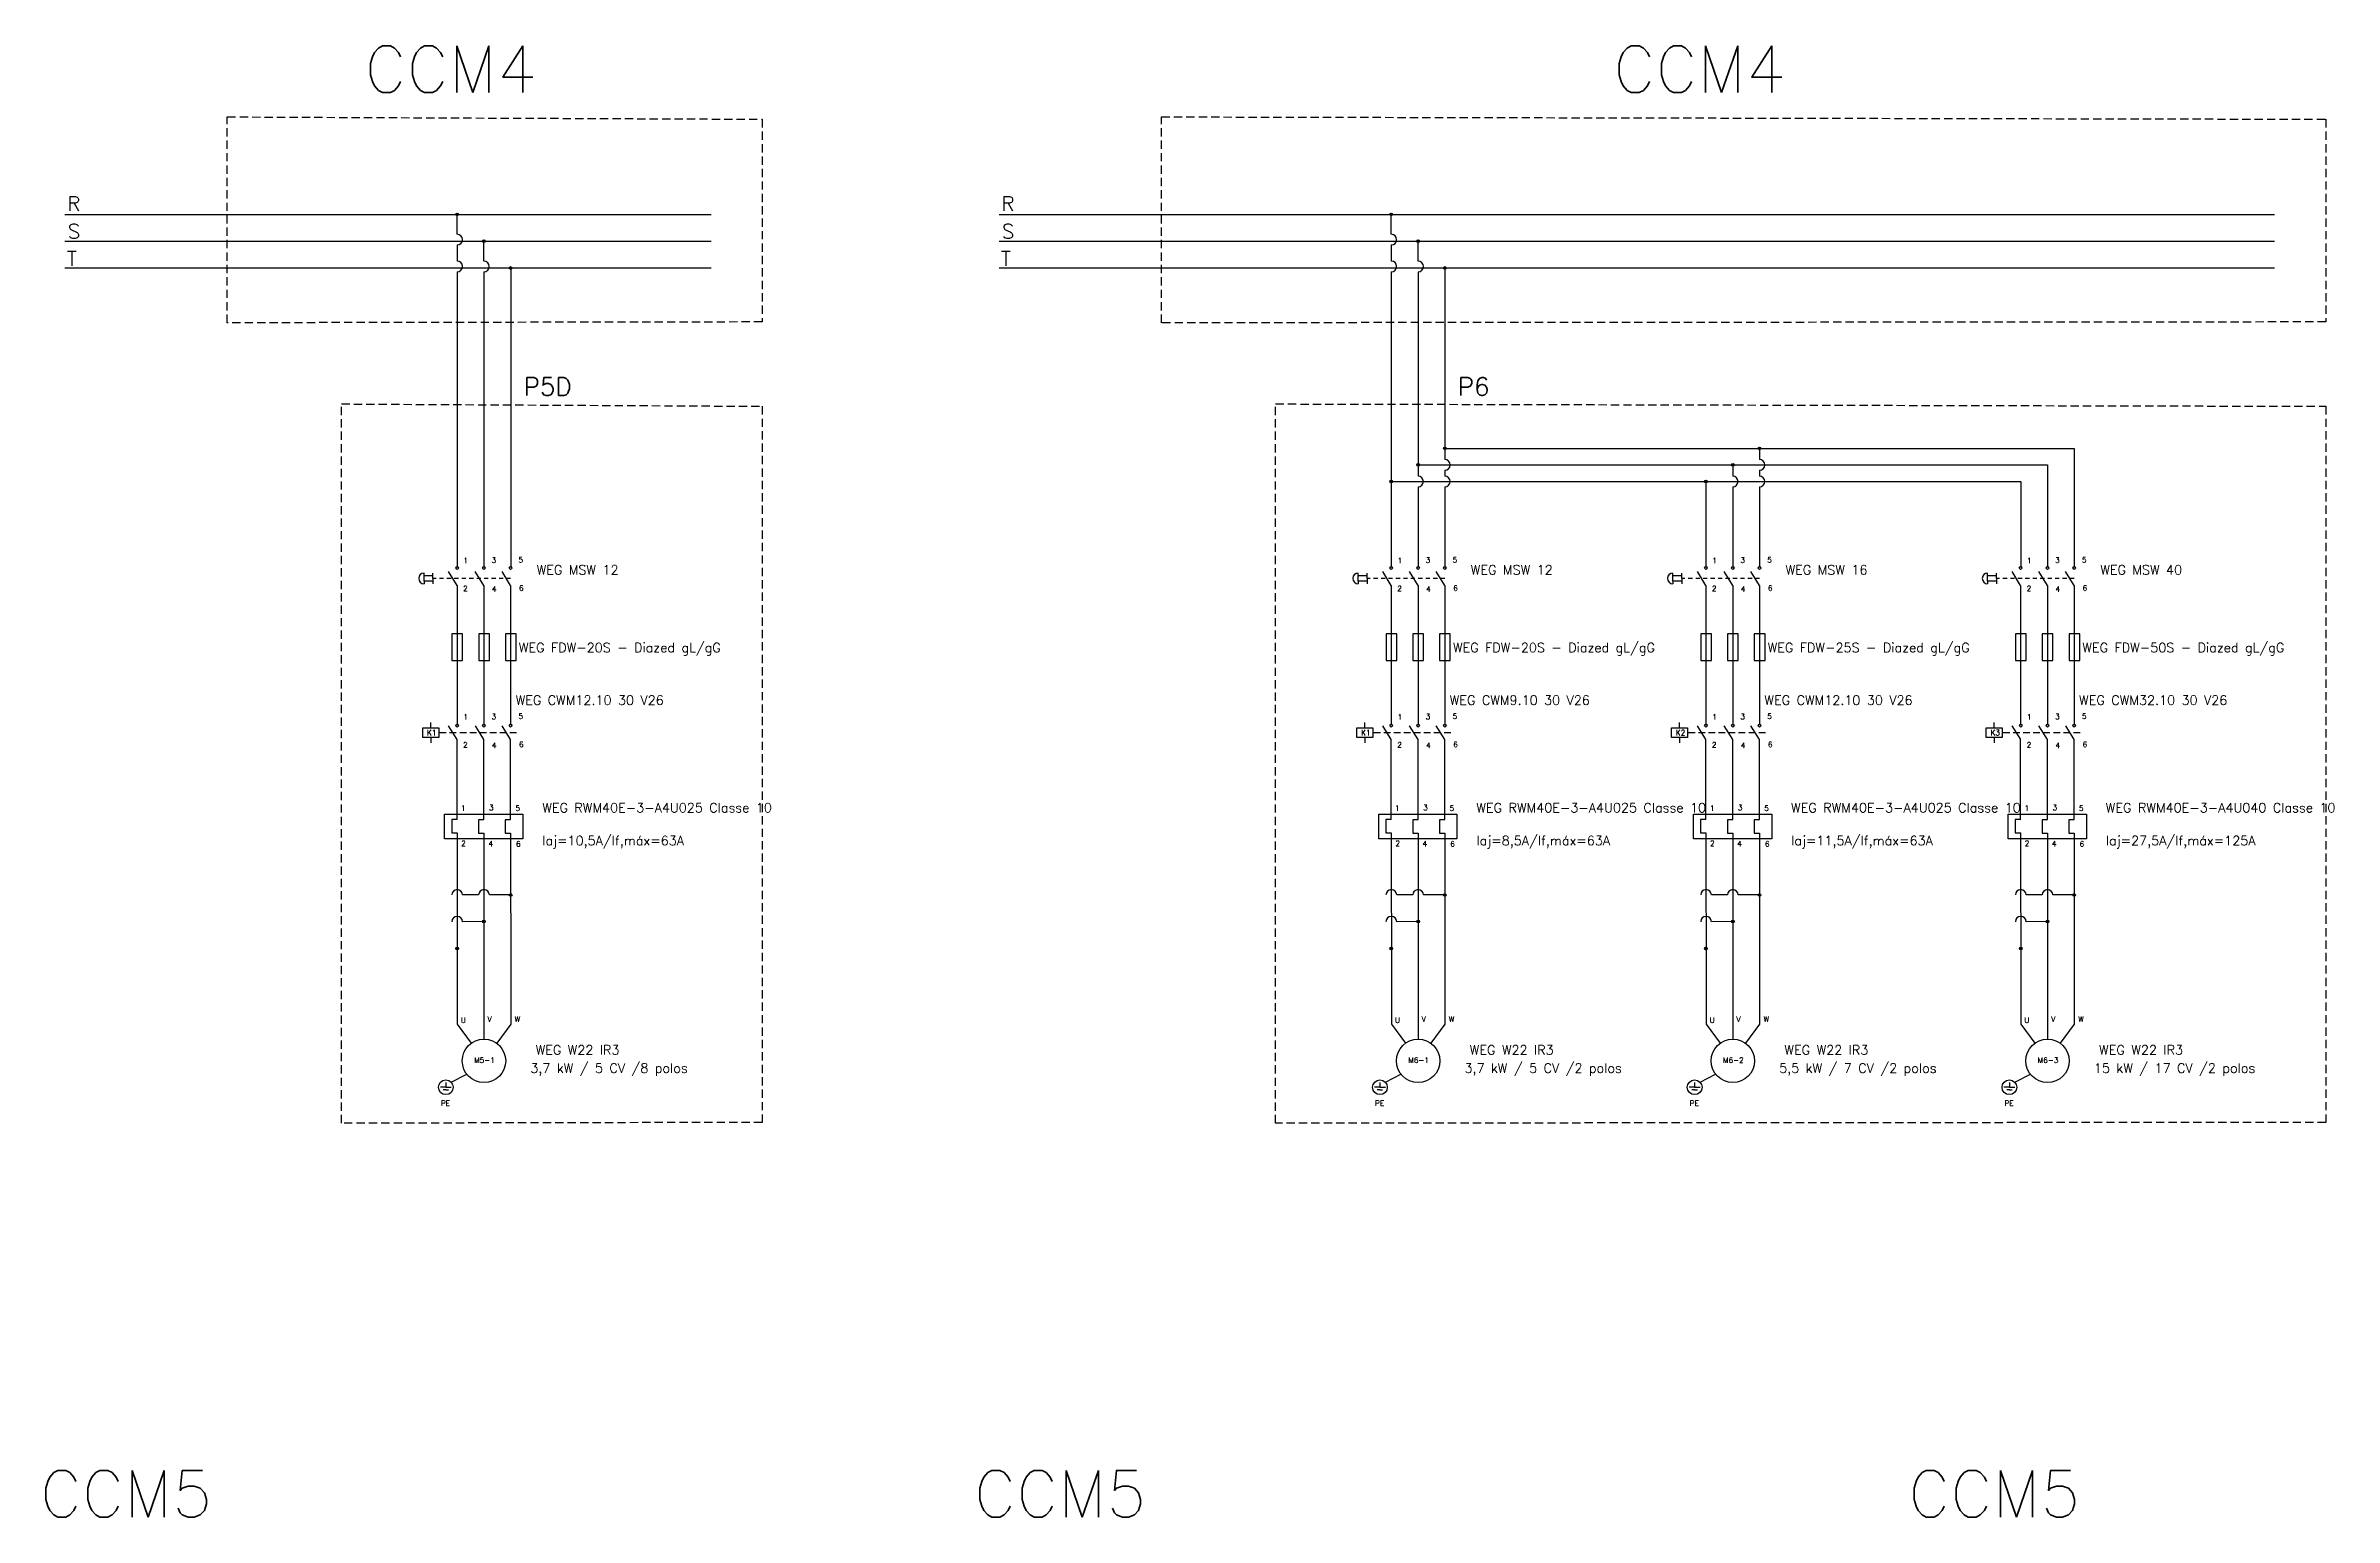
# Model space of a CAD drawing. Extents: x -646 to 641, y -139 to 322.
# Drawn here: x -76.4 to -7.4, y -3.7 to 40.7 of the extents above; entities that cross this region are included whole.
import ezdxf

# ---------------------------------------------------------------- set-up
doc = ezdxf.new("R2010")
doc.units = 0
doc.header["$MEASUREMENT"] = 0
doc.linetypes.add('DASHED2', pattern=[0.375, 0.25, -0.125])
doc.linetypes.add('HIDDEN', pattern=[0.375, 0.25, -0.125])
doc.layers.add('_COTAS', color=4, linetype='Continuous')
doc.layers.add('ELET_TRIFILAR_TEXTO', color=4, linetype='Continuous')
doc.layers.add('ELET_TRIFILAR_DESENHO', color=5, linetype='Continuous', plot=False)
doc.styles.add('ROMANS', font='romans')

# ---------------------------------------------------------------- blocks, each defined once
blk = doc.blocks.new('Contator')
at = {"layer": 'ELET_TRIFILAR_DESENHO', "linetype": 'Continuous'}
for p, q in [((150.054, 111.998), (150.054, 112.198)), ((151.04, 111.562), (150.721, 112.083)), ((150.99, 112.133), (151.091, 112.133)), ((152.04, 111.562), (151.721, 112.083)), ((151.99, 112.133), (152.091, 112.133)), ((153.04, 111.562), (152.721, 112.083)), ((152.99, 112.133), (153.091, 112.133)), ((150.054, 111.646), (150.054, 111.446))]:
    blk.add_line(p, q, dxfattribs=at)
at = {"layer": 'ELET_TRIFILAR_DESENHO', "linetype": 'DASHED2'}
blk.add_line((153.26, 111.822), (150.354, 111.822), dxfattribs=at)
at = {"layer": 'ELET_TRIFILAR_DESENHO', "linetype": 'Continuous'}
blk.add_lwpolyline([(149.754, 111.998), (150.354, 111.998), (150.354, 111.646), (149.754, 111.646)], close=True, dxfattribs=at)
for centre in [(151.04, 112.083), (152.04, 112.083), (153.04, 112.083)]:
    blk.add_circle(centre, 0.05, dxfattribs=at)
blk = doc.blocks.new('Rele Termico')
at = {"layer": 'ELET_TRIFILAR_DESENHO', "linetype": 'Continuous'}
for p, q in [((151.04, 108.823), (150.84, 108.823)), ((150.84, 108.823), (150.84, 108.323)), ((152.04, 108.811), (151.84, 108.811)), ((151.84, 108.811), (151.84, 108.311)), ((153.04, 108.811), (152.84, 108.811)), ((152.84, 108.811), (152.84, 108.311)), ((150.84, 108.323), (151.04, 108.323)), ((151.84, 108.311), (152.04, 108.311)), ((152.84, 108.311), (153.04, 108.311))]:
    blk.add_line(p, q, dxfattribs=at)
blk.add_lwpolyline([(150.573, 109.022), (153.495, 109.022), (153.495, 108.102), (150.573, 108.102)], close=True, dxfattribs=at)
blk = doc.blocks.new('Nome - Contatos')
at = {"layer": 'ELET_TRIFILAR_TEXTO', "linetype": 'Continuous', "char_height": 0.2, "attachment_point": 1, "style": 'ROMANS'}
for s, insert in [('1', (142.46, 124.177)), ('3', (143.513, 124.19)), ('5', (144.518, 124.204)), ('2', (142.451, 123.136)), ('6', (144.54, 123.15)), ('4', (143.528, 123.114))]:
    blk.add_mtext_dynamic_manual_height_columns(s, width=0.31166, gutter_width=1.901, heights=[0.262], dxfattribs=dict(at, insert=insert))
blk = doc.blocks.new('Nome - Termico')
at = {"layer": 'ELET_TRIFILAR_TEXTO', "linetype": 'Continuous', "char_height": 0.2, "attachment_point": 1, "style": 'ROMANS'}
for s, insert in [('1', (149.774, 110.74)), ('3', (150.822, 110.762)), ('5', (151.809, 110.74)), ('2', (149.782, 109.425)), ('4', (150.799, 109.41)), ('6', (151.832, 109.402))]:
    blk.add_mtext_dynamic_manual_height_columns(s, width=0.31166, gutter_width=1.901, heights=[0.262], dxfattribs=dict(at, insert=insert))
blk = doc.blocks.new('Fusíveis')
at = {"layer": 'ELET_TRIFILAR_DESENHO', "linetype": 'Continuous'}
for p, q in [((143.684, 121.383), (143.484, 121.383)), ((143.484, 121.383), (143.484, 120.383)), ((143.884, 121.383), (143.684, 121.383)), ((143.884, 120.383), (143.884, 121.383)), ((144.684, 121.383), (144.484, 121.383)), ((144.484, 121.383), (144.484, 120.383)), ((144.884, 121.383), (144.684, 121.383)), ((144.884, 120.383), (144.884, 121.383)), ((145.684, 121.383), (145.484, 121.383)), ((145.484, 121.383), (145.484, 120.383)), ((145.884, 121.383), (145.684, 121.383)), ((145.884, 120.383), (145.884, 121.383)), ((143.484, 120.383), (143.884, 120.383)), ((144.484, 120.383), (144.884, 120.383)), ((145.484, 120.383), (145.884, 120.383))]:
    blk.add_line(p, q, dxfattribs=at)

msp = doc.modelspace()

# ---------------------------------------------------------------- hatches: boundary and pattern name
at = {"layer": 'ELET_TRIFILAR_DESENHO', "linetype": 'Continuous'}
h = msp.add_hatch(color=256, dxfattribs=at)
h.dxf.hatch_style = 1
h.paths.add_polyline_path([(-63.99, 35.654, 1), (-64.071, 35.654, 1)])
h = msp.add_hatch(color=256, dxfattribs=at)
h.dxf.hatch_style = 1
h.paths.add_polyline_path([(-35.79, 35.654, 1), (-35.871, 35.654, 1)])
h = msp.add_hatch(color=256, dxfattribs=at)
h.dxf.hatch_style = 1
h.paths.add_polyline_path([(-63.182, 34.846, 1), (-63.263, 34.846, 1)])
h = msp.add_hatch(color=256, dxfattribs=at)
h.dxf.hatch_style = 1
h.paths.add_polyline_path([(-34.982, 34.846, 1), (-35.063, 34.846, 1)])
h = msp.add_hatch(color=256, dxfattribs=at)
h.dxf.hatch_style = 1
h.paths.add_polyline_path([(-62.456, 34.035), (-62.375, 34.035, 1)])
h.paths.add_polyline_path([(-62.416, 34.035), (-62.416, 33.995, 0.414214), (-62.375, 34.035)])
h.paths.add_polyline_path([(-62.416, 33.995), (-62.416, 34.035), (-62.456, 34.035, 0.414214)])
h = msp.add_hatch(color=256, dxfattribs=at)
h.dxf.hatch_style = 1
h.paths.add_polyline_path([(-34.256, 34.035), (-34.175, 34.035, 1)])
h.paths.add_polyline_path([(-34.216, 34.035), (-34.216, 33.995, 0.414214), (-34.175, 34.035)])
h.paths.add_polyline_path([(-34.216, 33.995), (-34.216, 34.035), (-34.256, 34.035, 0.414214)])
h = msp.add_hatch(color=256, dxfattribs=at)
h.dxf.hatch_style = 1
h.paths.add_polyline_path([(-34.175, 28.59, 1), (-34.256, 28.59, 1)])
h = msp.add_hatch(color=256, dxfattribs=at)
h.dxf.hatch_style = 1
h.paths.add_polyline_path([(-24.675, 28.59, 1), (-24.756, 28.59, 1)])
h = msp.add_hatch(color=256, dxfattribs=at)
h.dxf.hatch_style = 1
h.paths.add_polyline_path([(-34.983, 28.09, 1), (-35.064, 28.09, 1)])
h = msp.add_hatch(color=256, dxfattribs=at)
h.dxf.hatch_style = 1
h.paths.add_polyline_path([(-25.483, 28.09, 1), (-25.564, 28.09, 1)])
h = msp.add_hatch(color=256, dxfattribs=at)
h.dxf.hatch_style = 1
h.paths.add_polyline_path([(-35.79, 27.59, 1), (-35.871, 27.59, 1)])
h = msp.add_hatch(color=256, dxfattribs=at)
h.dxf.hatch_style = 1
h.paths.add_polyline_path([(-26.29, 27.59, 1), (-26.371, 27.59, 1)])
h = msp.add_hatch(color=256, dxfattribs=at)
h.dxf.hatch_style = 1
h.paths.add_polyline_path([(-62.455, 15.11, -1), (-62.375, 15.11, -1)])
h = msp.add_hatch(color=256, dxfattribs=at)
h.dxf.hatch_style = 1
h.paths.add_polyline_path([(-34.255, 15.11, -1), (-34.175, 15.11, -1)])
h = msp.add_hatch(color=256, dxfattribs=at)
h.dxf.hatch_style = 1
h.paths.add_polyline_path([(-24.755, 15.11, -1), (-24.675, 15.11, -1)])
h = msp.add_hatch(color=256, dxfattribs=at)
h.dxf.hatch_style = 1
h.paths.add_polyline_path([(-15.255, 15.11, -1), (-15.175, 15.11, -1)])
h = msp.add_hatch(color=256, dxfattribs=at)
h.dxf.hatch_style = 1
h.paths.add_polyline_path([(-63.183, 14.308, 1), (-63.264, 14.308, 1)])
h = msp.add_hatch(color=256, dxfattribs=at)
h.dxf.hatch_style = 1
h.paths.add_polyline_path([(-34.983, 14.308, 1), (-35.064, 14.308, 1)])
h = msp.add_hatch(color=256, dxfattribs=at)
h.dxf.hatch_style = 1
h.paths.add_polyline_path([(-25.483, 14.308, 1), (-25.564, 14.308, 1)])
h = msp.add_hatch(color=256, dxfattribs=at)
h.dxf.hatch_style = 1
h.paths.add_polyline_path([(-15.983, 14.308, 1), (-16.064, 14.308, 1)])
h = msp.add_hatch(color=256, dxfattribs=at)
h.dxf.hatch_style = 1
h.paths.add_polyline_path([(-63.991, 13.491, 1), (-64.072, 13.491, 1)])
h = msp.add_hatch(color=256, dxfattribs=at)
h.dxf.hatch_style = 1
h.paths.add_polyline_path([(-35.791, 13.491, 1), (-35.872, 13.491, 1)])
h = msp.add_hatch(color=256, dxfattribs=at)
h.dxf.hatch_style = 1
h.paths.add_polyline_path([(-26.291, 13.491, 1), (-26.372, 13.491, 1)])
h = msp.add_hatch(color=256, dxfattribs=at)
h.dxf.hatch_style = 1
h.paths.add_polyline_path([(-16.791, 13.491, 1), (-16.872, 13.491, 1)])

# ---------------------------------------------------------------- linework, layer by layer
for p, q in [((-75.871, 35.654), (-68.462, 35.654)), ((-68.462, 35.654), (-56.366, 35.654)), ((-64.031, 35.052), (-64.031, 35.654)), ((-47.671, 35.654), (-40.262, 35.654)), ((-40.262, 35.654), (-9.166, 35.654)), ((-35.831, 35.052), (-35.831, 35.654)), ((-75.871, 34.846), (-69.026, 34.846)), ((-69.026, 34.846), (-56.366, 34.846)), ((-64.031, 34.729), (-64.031, 34.245)), ((-63.223, 34.242), (-63.224, 34.846)), ((-47.671, 34.846), (-40.826, 34.846)), ((-40.826, 34.846), (-9.166, 34.846)), ((-35.831, 34.729), (-35.831, 34.245)), ((-35.023, 34.242), (-35.024, 34.846)), ((-75.871, 34.038), (-68.462, 34.038)), ((-68.462, 34.038), (-56.366, 34.038)), ((-64.031, 33.921), (-64.031, 29.177)), ((-63.223, 33.919), (-63.223, 29.156)), ((-62.415, 34.038), (-62.415, 29.177)), ((-47.671, 34.038), (-40.262, 34.038)), ((-40.262, 34.038), (-9.166, 34.038)), ((-35.831, 33.921), (-35.831, 29.177)), ((-35.023, 33.919), (-35.023, 29.156)), ((-34.215, 34.038), (-34.215, 29.177)), ((-64.031, 29.177), (-64.031, 25.018)), ((-63.223, 29.156), (-63.223, 25.015)), ((-62.415, 29.177), (-62.415, 25.018)), ((-35.831, 29.178), (-35.831, 25.019)), ((-35.024, 29.178), (-35.024, 27.751)), ((-34.216, 29.178), (-34.216, 28.251)), ((-34.216, 28.59), (-15.216, 28.59)), ((-24.716, 28.59), (-24.716, 28.251)), ((-15.216, 28.59), (-15.216, 25.019)), ((-35.024, 28.09), (-16.024, 28.09)), ((-34.216, 27.928), (-34.216, 27.751)), ((-25.524, 28.09), (-25.524, 27.751)), ((-24.716, 27.928), (-24.716, 27.751)), ((-16.024, 28.09), (-16.024, 25.019)), ((-35.831, 27.59), (-16.831, 27.59)), ((-35.024, 27.428), (-35.024, 25.019)), ((-34.216, 27.428), (-34.216, 25.019)), ((-26.331, 27.59), (-26.331, 25.019)), ((-25.524, 27.428), (-25.524, 25.019)), ((-24.716, 27.428), (-24.716, 25.019)), ((-16.831, 27.59), (-16.831, 25.019)), ((-64.032, 24.454), (-64.289, 24.875)), ((-64.072, 25.018), (-63.99, 25.018)), ((-63.224, 24.454), (-63.482, 24.875)), ((-63.264, 25.018), (-63.183, 25.018)), ((-62.416, 24.454), (-62.674, 24.875)), ((-62.456, 25.018), (-62.375, 25.018)), ((-35.832, 24.454), (-36.089, 24.875)), ((-35.872, 25.018), (-35.79, 25.018)), ((-35.024, 24.454), (-35.282, 24.875)), ((-35.064, 25.018), (-34.983, 25.018)), ((-34.216, 24.454), (-34.474, 24.875)), ((-34.256, 25.018), (-34.175, 25.018)), ((-26.332, 24.454), (-26.589, 24.875)), ((-26.372, 25.018), (-26.29, 25.018)), ((-25.524, 24.454), (-25.782, 24.875)), ((-25.564, 25.018), (-25.483, 25.018)), ((-24.716, 24.454), (-24.974, 24.875)), ((-24.756, 25.018), (-24.675, 25.018)), ((-16.832, 24.454), (-17.089, 24.875)), ((-16.872, 25.018), (-16.79, 25.018)), ((-16.024, 24.454), (-16.282, 24.875)), ((-16.064, 25.018), (-15.983, 25.018)), ((-15.216, 24.454), (-15.474, 24.875)), ((-15.256, 25.018), (-15.175, 25.018)), ((-64.032, 24.454), (-64.032, 20.259)), ((-63.224, 24.454), (-63.224, 20.259)), ((-62.416, 24.454), (-62.416, 20.259)), ((-35.832, 24.454), (-35.832, 20.259)), ((-35.024, 24.454), (-35.024, 20.259)), ((-34.216, 24.454), (-34.216, 20.259)), ((-26.332, 24.454), (-26.332, 20.259)), ((-25.524, 24.454), (-25.524, 20.259)), ((-24.716, 24.454), (-24.716, 20.259)), ((-16.832, 24.454), (-16.832, 20.259)), ((-16.024, 24.454), (-16.024, 20.259)), ((-15.216, 24.454), (-15.216, 20.259)), ((-63.224, 17.386), (-63.224, 19.798)), ((-62.416, 17.386), (-62.416, 19.798)), ((-35.024, 17.386), (-35.024, 19.798)), ((-34.216, 17.386), (-34.216, 19.798)), ((-25.524, 17.386), (-25.524, 19.798)), ((-24.716, 17.386), (-24.716, 19.798)), ((-16.024, 17.386), (-16.024, 19.798)), ((-15.216, 17.386), (-15.216, 19.798)), ((-64.032, 16.987), (-64.029, 12.157)), ((-63.224, 16.977), (-63.221, 11.7)), ((-62.416, 16.977), (-62.413, 12.157)), ((-35.832, 16.987), (-35.829, 12.157)), ((-35.024, 16.977), (-35.021, 11.7)), ((-34.216, 16.977), (-34.213, 12.157)), ((-26.332, 16.987), (-26.329, 12.157)), ((-25.524, 16.977), (-25.521, 11.7)), ((-24.716, 16.977), (-24.713, 12.157)), ((-16.832, 16.987), (-16.829, 12.157)), ((-16.024, 16.977), (-16.021, 11.7)), ((-15.216, 16.977), (-15.213, 12.157)), ((-64.029, 12.157), (-64.029, 11.214)), ((-62.413, 12.157), (-62.413, 11.214)), ((-35.829, 12.157), (-35.829, 11.214)), ((-34.213, 12.157), (-34.213, 11.214)), ((-26.329, 12.157), (-26.329, 11.214)), ((-24.713, 12.157), (-24.713, 11.214)), ((-16.829, 12.157), (-16.829, 11.214)), ((-15.213, 12.157), (-15.213, 11.214)), ((-64.029, 11.214), (-63.606, 10.632)), ((-63.221, 11.7), (-63.221, 10.757)), ((-62.413, 11.214), (-62.836, 10.632)), ((-35.829, 11.214), (-35.406, 10.632)), ((-35.021, 11.7), (-35.021, 10.757)), ((-34.213, 11.214), (-34.636, 10.632)), ((-26.329, 11.214), (-25.906, 10.632)), ((-25.521, 11.7), (-25.521, 10.757)), ((-24.713, 11.214), (-25.136, 10.632)), ((-16.829, 11.214), (-16.406, 10.632)), ((-16.021, 11.7), (-16.021, 10.757)), ((-15.213, 11.214), (-15.636, 10.632)), ((-64.21, 9.457), (-63.739, 9.698)), ((-36.01, 9.457), (-35.539, 9.698)), ((-26.51, 9.457), (-26.039, 9.698)), ((-17.01, 9.457), (-16.539, 9.698)), ((-64.373, 9.306), (-64.535, 9.306)), ((-64.373, 9.23), (-64.454, 9.23)), ((-64.373, 9.451), (-64.373, 9.306)), ((-64.373, 9.306), (-64.21, 9.306)), ((-64.373, 9.23), (-64.292, 9.23)), ((-36.173, 9.306), (-36.335, 9.306)), ((-36.173, 9.23), (-36.254, 9.23)), ((-36.173, 9.451), (-36.173, 9.306)), ((-36.173, 9.306), (-36.01, 9.306)), ((-36.173, 9.23), (-36.092, 9.23)), ((-26.673, 9.306), (-26.835, 9.306)), ((-26.673, 9.23), (-26.754, 9.23)), ((-26.673, 9.451), (-26.673, 9.306)), ((-26.673, 9.306), (-26.51, 9.306)), ((-26.673, 9.23), (-26.592, 9.23)), ((-17.173, 9.306), (-17.335, 9.306)), ((-17.173, 9.23), (-17.254, 9.23)), ((-17.173, 9.451), (-17.173, 9.306)), ((-17.173, 9.306), (-17.01, 9.306)), ((-17.173, 9.23), (-17.092, 9.23))]:
    msp.add_line(p, q, dxfattribs=at)
at = {"layer": 'ELET_TRIFILAR_DESENHO', "color": 254, "linetype": 'Continuous', "true_color": 0xcecce6}
for p, q in [((-65.029, 24.746), (-65.029, 24.826)), ((-64.763, 24.746), (-65.029, 24.746)), ((-65.029, 24.584), (-65.029, 24.746)), ((-64.763, 24.584), (-65.029, 24.584)), ((-65.029, 24.584), (-65.029, 24.503)), ((-64.763, 24.665), (-64.763, 24.826)), ((-64.763, 24.665), (-64.763, 24.503)), ((-36.829, 24.746), (-36.829, 24.826)), ((-36.563, 24.746), (-36.829, 24.746)), ((-36.829, 24.584), (-36.829, 24.746)), ((-36.563, 24.584), (-36.829, 24.584)), ((-36.829, 24.584), (-36.829, 24.503)), ((-36.563, 24.665), (-36.563, 24.826)), ((-36.563, 24.665), (-36.563, 24.503)), ((-27.329, 24.746), (-27.329, 24.826)), ((-27.063, 24.746), (-27.329, 24.746)), ((-27.329, 24.584), (-27.329, 24.746)), ((-27.063, 24.584), (-27.329, 24.584)), ((-27.329, 24.584), (-27.329, 24.503)), ((-27.063, 24.665), (-27.063, 24.826)), ((-27.063, 24.665), (-27.063, 24.503)), ((-17.829, 24.746), (-17.829, 24.826)), ((-17.563, 24.746), (-17.829, 24.746)), ((-17.829, 24.584), (-17.829, 24.746)), ((-17.563, 24.584), (-17.829, 24.584)), ((-17.829, 24.584), (-17.829, 24.503)), ((-17.563, 24.665), (-17.563, 24.826)), ((-17.563, 24.665), (-17.563, 24.503))]:
    msp.add_line(p, q, dxfattribs=at)
at = {"layer": 'ELET_TRIFILAR_DESENHO', "color": 254, "linetype": 'DASHED2', "ltscale": 0.5, "true_color": 0xcecce6}
for p, q in [((-62.416, 24.665), (-64.763, 24.665)), ((-34.216, 24.665), (-36.563, 24.665)), ((-24.716, 24.665), (-27.063, 24.665)), ((-15.216, 24.665), (-17.563, 24.665))]:
    msp.add_line(p, q, dxfattribs=at)
at = {"layer": 'ELET_TRIFILAR_DESENHO', "linetype": 'HIDDEN'}
for points in [[(-70.969, 38.596), (-54.82, 38.525), (-54.82, 32.406), (-70.969, 32.38)], [(-42.769, 38.596), (-7.62, 38.525), (-7.62, 32.406), (-42.769, 32.38)], [(-67.525, 29.931), (-54.82, 29.861), (-54.82, 8.245), (-67.525, 8.22)], [(-39.325, 29.931), (-7.62, 29.861), (-7.62, 8.245), (-39.325, 8.22)]]:
    msp.add_lwpolyline(points, close=True, dxfattribs=at)
at = {"layer": 'ELET_TRIFILAR_DESENHO', "linetype": 'Continuous'}
for points in [[(-64.032, 17.391), (-64.032, 19.798)], [(-35.832, 17.391), (-35.832, 19.798)], [(-26.332, 17.391), (-26.332, 19.798)], [(-16.832, 17.391), (-16.832, 19.798)], [(-63.382, 15.11), (-63.867, 15.11)], [(-62.455, 15.11), (-63.059, 15.11)], [(-35.182, 15.11), (-35.667, 15.11)], [(-34.255, 15.11), (-34.859, 15.11)], [(-25.682, 15.11), (-26.167, 15.11)], [(-24.755, 15.11), (-25.359, 15.11)], [(-16.182, 15.11), (-16.667, 15.11)], [(-15.255, 15.11), (-15.859, 15.11)], [(-63.223, 14.308), (-63.867, 14.302)], [(-35.023, 14.308), (-35.667, 14.302)], [(-25.523, 14.308), (-26.167, 14.302)], [(-16.023, 14.308), (-16.667, 14.302)]]:
    msp.add_lwpolyline(points, dxfattribs=at)
for centre, radius in [((-64.031, 35.654), 0.0404), ((-35.831, 35.654), 0.0404), ((-63.223, 34.846), 0.0404), ((-35.023, 34.846), 0.0404), ((-62.416, 34.035), 0.0404), ((-34.216, 34.035), 0.0404), ((-34.216, 28.59), 0.0404), ((-24.716, 28.59), 0.0404), ((-35.024, 28.09), 0.0404), ((-25.524, 28.09), 0.0404), ((-35.831, 27.59), 0.0404), ((-26.331, 27.59), 0.0404), ((-64.032, 24.978), 0.0404), ((-63.224, 24.978), 0.0404), ((-62.416, 24.978), 0.0404), ((-35.832, 24.978), 0.0404), ((-35.024, 24.978), 0.0404), ((-34.216, 24.978), 0.0404), ((-26.332, 24.978), 0.0404), ((-25.524, 24.978), 0.0404), ((-24.716, 24.978), 0.0404), ((-16.832, 24.978), 0.0404), ((-16.024, 24.978), 0.0404), ((-15.216, 24.978), 0.0404), ((-62.415, 15.11), 0.0404), ((-34.215, 15.11), 0.0404), ((-24.715, 15.11), 0.0404), ((-15.215, 15.11), 0.0404), ((-63.223, 14.308), 0.0404), ((-35.023, 14.308), 0.0404), ((-25.523, 14.308), 0.0404), ((-16.023, 14.308), 0.0404), ((-64.031, 13.491), 0.0404), ((-35.831, 13.491), 0.0404), ((-26.331, 13.491), 0.0404), ((-16.831, 13.491), 0.0404), ((-63.221, 10.101), 0.656), ((-35.021, 10.101), 0.656), ((-25.521, 10.101), 0.656), ((-16.021, 10.101), 0.656), ((-64.373, 9.306), 0.222), ((-36.173, 9.306), 0.222), ((-26.673, 9.306), 0.222), ((-17.173, 9.306), 0.222)]:
    msp.add_circle(centre, radius, dxfattribs=at)
for centre, start, end in [((-64.031, 34.891), 270, 90), ((-35.831, 34.891), 270, 90), ((-64.031, 34.083), 270, 90), ((-63.223, 34.08), 270, 90), ((-35.831, 34.083), 270, 90), ((-35.023, 34.08), 270, 90), ((-35.024, 27.59), 270, 90), ((-34.216, 28.09), 270, 90), ((-34.216, 27.59), 270, 90), ((-25.524, 27.59), 270, 90), ((-24.716, 28.09), 270, 90), ((-24.716, 27.59), 270, 90), ((-64.029, 15.11), 0, 180), ((-63.221, 15.11), 0, 180), ((-35.829, 15.11), 0, 180), ((-35.021, 15.11), 0, 180), ((-26.329, 15.11), 0, 180), ((-25.521, 15.11), 0, 180), ((-16.829, 15.11), 0, 180), ((-16.021, 15.11), 0, 180), ((-64.029, 14.302), 0, 180), ((-35.829, 14.302), 0, 180), ((-26.329, 14.302), 0, 180), ((-16.829, 14.302), 0, 180)]:
    msp.add_arc(centre, 0.162, start, end, dxfattribs=at)
at = {"layer": 'ELET_TRIFILAR_DESENHO', "color": 254, "linetype": 'Continuous', "true_color": 0xcecce6}
for centre in [(-65.029, 24.665), (-36.829, 24.665), (-27.329, 24.665), (-17.829, 24.665)]:
    msp.add_arc(centre, 0.162, 90, 270, dxfattribs=at)

# ---------------------------------------------------------------- block references
at = {"layer": '_COTAS', "linetype": 'Continuous', "xscale": 0.8079180569963671, "yscale": 0.8079180569963671, "zscale": 0.8079180569963671}
for name, p in [('Nome - Contatos', (-178.939, -75.041)), ('Nome - Contatos', (-150.739, -75.041)), ('Nome - Contatos', (-141.239, -75.041)), ('Nome - Contatos', (-131.739, -75.041)), ('Nome - Contatos', (-178.939, -79.76)), ('Nome - Contatos', (-150.739, -79.76)), ('Nome - Contatos', (-141.239, -79.76)), ('Nome - Contatos', (-131.739, -79.76)), ('Nome - Termico', (-184.92, -71.658)), ('Nome - Termico', (-156.72, -71.658)), ('Nome - Termico', (-147.22, -71.658)), ('Nome - Termico', (-137.72, -71.658))]:
    msp.add_blockref(name, p, dxfattribs=at)
at = {"layer": 'ELET_TRIFILAR_DESENHO', "linetype": 'Continuous', "xscale": 0.8079180569963671, "yscale": 0.8079180569963671, "zscale": 0.8079180569963671}
for name, p in [('Fusíveis', (-180.111, -75.075)), ('Fusíveis', (-151.911, -75.075)), ('Fusíveis', (-142.411, -75.075)), ('Fusíveis', (-132.911, -75.075)), ('Contator', (-186.059, -70.335)), ('Contator', (-157.859, -70.335)), ('Contator', (-148.359, -70.335)), ('Contator', (-138.859, -70.335)), ('Rele Termico', (-186.059, -70.529)), ('Rele Termico', (-157.859, -70.529)), ('Rele Termico', (-148.359, -70.529)), ('Rele Termico', (-138.859, -70.529))]:
    msp.add_blockref(name, p, dxfattribs=at)

# ---------------------------------------------------------------- texts
at = {"layer": 'ELET_TRIFILAR_TEXTO', "style": 'ROMANS'}
for s, height, p in [('CCM4', 1.4139, (-66.831, 39.328)), ('CCM4', 1.4139, (-29.131, 39.328)), ('P5D', 0.5457, (-62.023, 30.182)), ('P6', 0.5457, (-33.823, 30.182)), ('WEG MSW 12', 0.2828, (-61.63, 24.782)), ('WEG MSW 12', 0.2828, (-33.43, 24.782)), ('WEG MSW 16', 0.2828, (-23.93, 24.782)), ('WEG MSW 40', 0.2828, (-14.43, 24.782)), ('WEG FDW-20S - Diazed gL/gG', 0.28277, (-62.168, 22.434)), ('WEG FDW-20S - Diazed gL/gG', 0.28277, (-33.968, 22.434)), ('WEG FDW-25S - Diazed gL/gG', 0.28277, (-24.468, 22.434)), ('WEG FDW-50S - Diazed gL/gG', 0.28277, (-14.968, 22.434)), ('WEG CWM12.10 30 V26', 0.28277, (-62.266, 20.849)), ('WEG CWM9.10 30 V26', 0.28277, (-34.066, 20.849)), ('WEG CWM12.10 30 V26', 0.28277, (-24.566, 20.849)), ('WEG CWM32.10 30 V26', 0.28277, (-15.066, 20.849)), ('Iaj=10,5A/If,máx=63A', 0.28277, (-61.461, 16.61)), ('Iaj=8,5A/If,máx=63A', 0.28277, (-33.261, 16.61)), ('Iaj=11,5A/If,máx=63A', 0.28277, (-23.761, 16.61)), ('Iaj=27,5A/If,máx=125A', 0.28277, (-14.261, 16.61)), ('WEG W22 IR3', 0.28277, (-61.662, 10.29)), ('WEG W22 IR3', 0.28277, (-33.462, 10.29)), ('WEG W22 IR3', 0.28277, (-23.962, 10.29)), ('WEG W22 IR3', 0.28277, (-14.462, 10.29)), ('3,7 kW / 5 CV /8 polos', 0.28277, (-61.821, 9.743)), ('3,7 kW / 5 CV /2 polos', 0.28277, (-33.621, 9.743)), ('5,5 kW / 7 CV /2 polos', 0.28277, (-24.121, 9.743)), ('15 kW / 17 CV /2 polos', 0.28277, (-14.621, 9.743)), ('CCM5', 1.4139, (-76.631, -3.672)), ('CCM5', 1.4139, (-48.431, -3.672)), ('CCM5', 1.4139, (-20.231, -3.672))]:
    msp.add_text(s, height=height, dxfattribs=at).set_placement(p)
at = {"layer": 'ELET_TRIFILAR_TEXTO', "linetype": 'Continuous', "attachment_point": 1, "style": 'ROMANS'}
for s, width, heights, insert, char_height in [('R', 0.45782, [0.385], (-75.802, 36.197), 0.441), ('R', 0.45782, [0.385], (-47.602, 36.197), 0.441), ('S', 0.45782, [0.385], (-75.787, 35.362), 0.441), ('S', 0.45782, [0.385], (-47.587, 35.362), 0.441), ('T', 0.45782, [0.385], (-75.816, 34.545), 0.441), ('T', 0.45782, [0.385], (-47.616, 34.545), 0.441), ('K1', 0.45782, [0.385], (-64.941, 20.09), 0.1616), ('K1', 0.45782, [0.385], (-36.741, 20.09), 0.1616), ('K2', 0.45782, [0.385], (-27.241, 20.09), 0.1616), ('K3', 0.45782, [0.385], (-17.741, 20.09), 0.1616), ('U', 0.45782, [0.385], (-63.92, 11.412), 0.162), ('V', 0.45782, [0.385], (-63.112, 11.445), 0.162), ('W', 0.45782, [0.385], (-62.293, 11.445), 0.162), ('U', 0.45782, [0.385], (-35.72, 11.412), 0.162), ('V', 0.45782, [0.385], (-34.912, 11.445), 0.162), ('W', 0.45782, [0.385], (-34.093, 11.445), 0.162), ('U', 0.45782, [0.385], (-26.22, 11.412), 0.162), ('V', 0.45782, [0.385], (-25.412, 11.445), 0.162), ('W', 0.45782, [0.385], (-24.593, 11.445), 0.162), ('U', 0.45782, [0.385], (-16.72, 11.412), 0.162), ('V', 0.45782, [0.385], (-15.912, 11.445), 0.162), ('W', 0.45782, [0.385], (-15.093, 11.445), 0.162), ('M5-1', 0.51858, [0.563], (-63.517, 10.206), 0.1616), ('M6-1', 0.51858, [0.563], (-35.317, 10.206), 0.1616), ('M6-2', 0.51858, [0.563], (-25.817, 10.206), 0.1616), ('M6-3', 0.51858, [0.563], (-16.317, 10.206), 0.1616), ('PE', 0.45782, [0.385], (-64.522, 8.907), 0.1616), ('PE', 0.45782, [0.385], (-36.322, 8.907), 0.1616), ('PE', 0.45782, [0.385], (-26.822, 8.907), 0.1616), ('PE', 0.45782, [0.385], (-17.322, 8.907), 0.1616)]:
    msp.add_mtext_dynamic_manual_height_columns(s, width=width, gutter_width=2.793, heights=heights, dxfattribs=dict(at, insert=insert, char_height=char_height))
at = {"layer": 'ELET_TRIFILAR_TEXTO', "linetype": 'Continuous', "char_height": 0.28277, "width": 7.6, "attachment_point": 1, "style": 'ROMANS'}
for s, insert in [('WEG RWM40E-3-A4U025 Classe 10', (-61.461, 17.885)), ('WEG RWM40E-3-A4U025 Classe 10', (-33.261, 17.885)), ('WEG RWM40E-3-A4U025 Classe 10', (-23.761, 17.885)), ('WEG RWM40E-3-A4U040 Classe 10', (-14.261, 17.885))]:
    msp.add_mtext(s, dxfattribs=dict(at, insert=insert))

doc.saveas('drawing.dxf')
